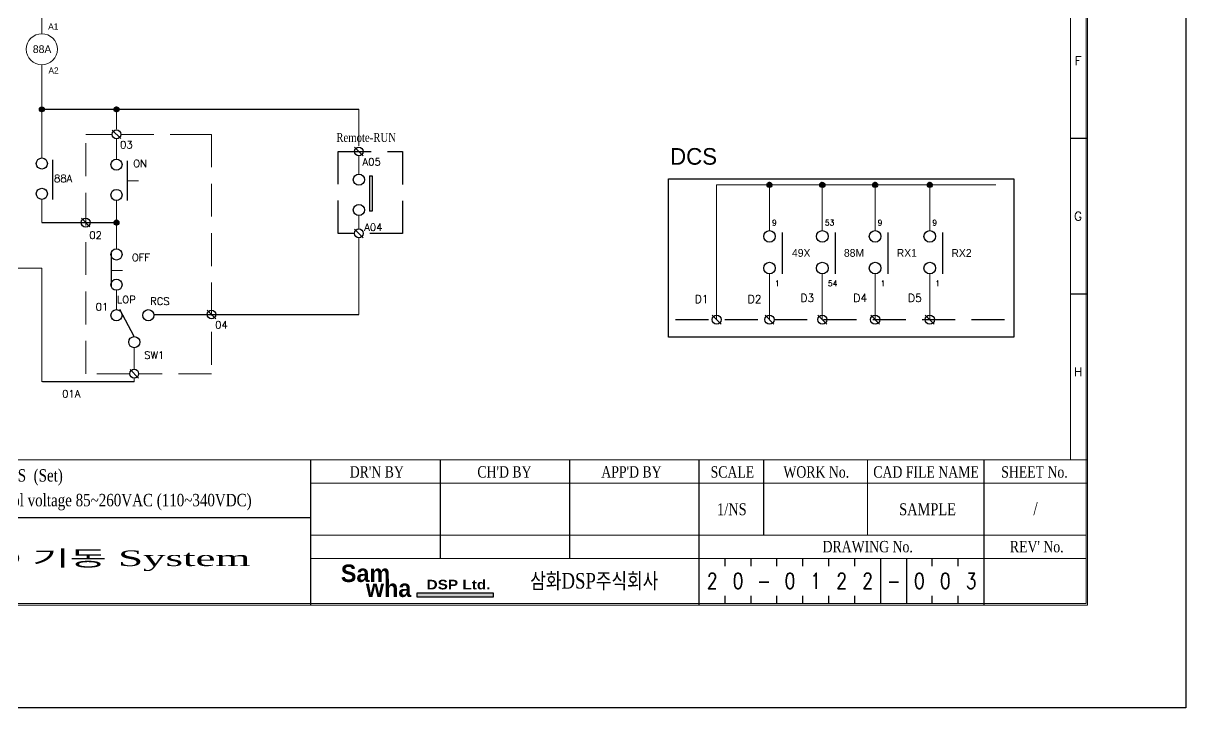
# Model space of a CAD drawing. Header units: millimetres. Extents: x 54 to 1685, y 68 to 1015.
# Drawn here: x 238.3 to 462.8, y 67.9 to 199.9 of the extents above; entities that cross this region are included whole.
import ezdxf
from ezdxf.enums import TextEntityAlignment as Align

# ---------------------------------------------------------------- set-up
doc = ezdxf.new("R2010")
doc.units = ezdxf.units.MM
doc.linetypes.add('DASHED2', pattern=[9.525, 6.35, -3.175])
for name, color, linetype in [('20', 2, 'Continuous'), ('30', 3, 'Continuous'), ('40', 7, 'Continuous'), ('70', 7, 'Continuous')]:
    doc.layers.add(name, color=color, linetype=linetype)
doc.styles.add('ROMANS', font='romans')
doc.styles.add('SD', font='ROMAND.shx', dxfattribs={"width": 0.8})
doc.styles.add('SIMPLEX', font='SIMPLEX.shx', dxfattribs={"bigfont": 'HBRDS.shx'})
doc.styles.add('SS', font='batang.ttc', dxfattribs={"width": 0.8})
doc.styles.get("Standard").update_dxf_attribs({"font": 'BareunDotumPro1.ttf'})
doc.styles.add('STYLE2', font='romant.shx')

msp = doc.modelspace()

# ---------------------------------------------------------------- hatches: boundary and pattern name
msp.add_hatch(color=5).paths.add_polyline_path([(314.36, 89.212), (314.36, 90.045), (328.991, 90.045), (328.991, 89.212)])
at = {"layer": '70'}
h = msp.add_hatch(dxfattribs=at)
h.set_pattern_fill('ANSI33', color=256, style=0)
h.set_pattern_definition([(45, (1188.17736, -103.71577), (-0.176776695, 0.176776695), []), (45, (1188.35414, -103.71577), (-0.176776695, 0.176776695), [0.125, -0.0625])])
h.paths.add_polyline_path([(382.37, 169.248, 0.4142136), (381.87, 168.748, 0.4142136), (382.37, 168.248)])
h.paths.add_polyline_path([(382.37, 169.248), (382.37, 168.748), (382.87, 168.748, 0.4142136)])
h.paths.add_polyline_path([(382.87, 168.748), (382.37, 168.748), (382.37, 168.248, 0.4142136)])
h = msp.add_hatch(dxfattribs=at)
h.set_pattern_fill('ANSI33', color=256, style=0)
h.set_pattern_definition([(45, (1198.3777, -103.71577), (-0.176776695, 0.176776695), []), (45, (1198.55448, -103.71577), (-0.176776695, 0.176776695), [0.125, -0.0625])])
h.paths.add_polyline_path([(392.57, 169.248, 0.4142136), (392.07, 168.748, 0.4142136), (392.57, 168.248)])
h.paths.add_polyline_path([(392.57, 169.248), (392.57, 168.748), (393.07, 168.748, 0.4142136)])
h.paths.add_polyline_path([(393.07, 168.748), (392.57, 168.748), (392.57, 168.248, 0.4142136)])
h = msp.add_hatch(dxfattribs=at)
h.set_pattern_fill('ANSI33', color=256, style=0)
h.set_pattern_definition([(45, (1208.57805, -103.71577), (-0.176776695, 0.176776695), []), (45, (1208.75483, -103.71577), (-0.176776695, 0.176776695), [0.125, -0.0625])])
h.paths.add_polyline_path([(402.77, 169.248, 0.4142136), (402.27, 168.748, 0.4142136), (402.77, 168.248)])
h.paths.add_polyline_path([(402.77, 169.248), (402.77, 168.748), (403.27, 168.748, 0.4142136)])
h.paths.add_polyline_path([(403.27, 168.748), (402.77, 168.748), (402.77, 168.248, 0.4142136)])
h = msp.add_hatch(dxfattribs=at)
h.set_pattern_fill('ANSI33', color=256, style=0)
h.set_pattern_definition([(45, (1219.13102, -103.71577), (-0.176776695, 0.176776695), []), (45, (1219.3078, -103.71577), (-0.176776695, 0.176776695), [0.125, -0.0625])])
h.paths.add_polyline_path([(413.323, 169.248, 0.4142136), (412.823, 168.748, 0.4142136), (413.323, 168.248)])
h.paths.add_polyline_path([(413.323, 169.248), (413.323, 168.748), (413.823, 168.748, 0.4142136)])
h.paths.add_polyline_path([(413.823, 168.748), (413.323, 168.748), (413.323, 168.248, 0.4142136)])

# ---------------------------------------------------------------- linework, layer by layer
at = {"color": 0, "lineweight": 15}
for p, q in [((241.86, 204.407), (241.86, 197.908)), ((426.071, 168.748), (372.164, 168.748))]:
    msp.add_line(p, q, dxfattribs=at)
for p, q in [((241.86, 183.325), (303.078, 183.325)), ((305.114, 170.458), (305.637, 170.458)), ((305.637, 163.674), (305.114, 163.674)), ((241.86, 161.464), (256.265, 161.464)), ((263.479, 143.726), (277.678, 143.726)), ((277.678, 143.726), (303.078, 143.726)), ((259.7, 130.733), (241.969, 130.733))]:
    msp.add_line(p, q)
at = {"color": 0}
for p, q in [((257.084, 177.658), (255.445, 179.317)), ((303.897, 174.354), (302.259, 176.012)), ((243.896, 173.577), (243.896, 165.943)), ((258.301, 173.363), (258.301, 165.729)), ((305.114, 170.458), (305.114, 163.674)), ((305.637, 170.458), (305.637, 163.674)), ((251.144, 160.635), (249.506, 162.294)), ((303.897, 158.557), (302.259, 160.215)), ((384.821, 159.554), (384.821, 151.558)), ((395.022, 159.554), (395.022, 151.558)), ((405.222, 159.554), (405.222, 151.558)), ((415.775, 159.554), (415.775, 151.558)), ((255.239, 155.614), (255.239, 149.183)), ((275.439, 142.897), (273.8, 144.556)), ((373.022, 141.87), (371.306, 143.608)), ((383.222, 141.87), (381.506, 143.608)), ((393.423, 141.87), (391.707, 143.608)), ((403.623, 141.87), (401.907, 143.608)), ((414.176, 141.87), (412.46, 143.608)), ((260.519, 131.482), (258.881, 133.141))]:
    msp.add_line(p, q, dxfattribs=at)
at = {"color": 3, "linetype": 'DASHED2'}
for p, q in [((299.078, 159.386), (299.078, 175.183)), ((299.078, 175.183), (311.521, 175.183)), ((311.521, 175.183), (311.521, 159.386)), ((299.078, 159.386), (299.078, 160.977)), ((302.228, 159.386), (299.078, 159.386)), ((311.521, 159.386), (303.929, 159.386))]:
    msp.add_line(p, q, dxfattribs=at)
at = {"color": 7}
msp.add_line((259.7, 139.475), (256.93, 144.718), dxfattribs=at)
at = {"linetype": 'DASHED2'}
msp.add_line((364.241, 142.739), (428.398, 142.739), dxfattribs=at)
at = {"color": 5}
for p, q in [((314.36, 90.045), (328.991, 90.045)), ((314.36, 89.212), (314.36, 90.045)), ((328.991, 90.045), (328.991, 89.212)), ((328.991, 89.212), (314.36, 89.212))]:
    msp.add_line(p, q, dxfattribs=at)
at = {"color": 1}
for points in [[(53.531, 1015.074), (462.75, 1015.074), (462.75, 67.871), (53.531, 67.871)], [(362.872, 169.934), (429.551, 169.934), (429.551, 139.363), (362.872, 139.363)]]:
    msp.add_lwpolyline(points, close=True, dxfattribs=at)
at = {"color": 0}
for centre, radius in [((256.264, 178.488), 0.851), ((303.078, 175.183), 0.851), ((241.86, 172.861), 1.074), ((256.265, 172.647), 1.074), ((303.078, 169.742), 1.074), ((241.86, 167.017), 1.074), ((256.265, 166.803), 1.074), ((303.078, 163.897), 1.074), ((250.325, 161.464), 0.851), ((303.078, 159.386), 0.851), ((382.37, 158.804), 1.125), ((392.57, 158.804), 1.125), ((402.77, 158.804), 1.125), ((413.323, 158.804), 1.125), ((256.272, 155.32), 1.074), ((382.37, 152.683), 1.125), ((392.57, 152.683), 1.125), ((402.77, 152.683), 1.125), ((413.323, 152.683), 1.125), ((256.272, 149.476), 1.074), ((256.265, 143.598), 1.074), ((262.413, 143.598), 1.074), ((274.619, 143.726), 0.851), ((372.164, 142.739), 0.891), ((382.364, 142.739), 0.891), ((392.565, 142.739), 0.891), ((402.765, 142.739), 0.891), ((413.318, 142.739), 0.891), ((259.7, 138.401), 1.074), ((259.7, 132.312), 0.851)]:
    msp.add_circle(centre, radius, dxfattribs=at)
at = {"layer": '20', "color": 0, "lineweight": 13}
msp.add_lwpolyline([(67.108, 115.689), (67.108, 354.389), (440.508, 354.389), (440.508, 115.689)], dxfattribs=at)
at = {"layer": '30', "color": 0}
for p, q in [((443.808, 177.689), (440.508, 177.689)), ((443.808, 147.689), (440.508, 147.689))]:
    msp.add_line(p, q, dxfattribs=at)
at = {"layer": '40', "color": 0}
for p, q in [((293.808, 87.689), (293.808, 115.689)), ((318.808, 96.689), (318.808, 115.689)), ((343.808, 96.689), (343.808, 115.689)), ((368.808, 87.689), (368.808, 115.689)), ((381.308, 101.189), (381.308, 115.689)), ((423.808, 101.189), (423.808, 115.689)), ((293.808, 104.489), (203.808, 104.489)), ((423.808, 87.689), (423.808, 101.189)), ((373.808, 95.189), (373.808, 96.689)), ((378.808, 95.189), (378.808, 96.689)), ((383.808, 95.189), (383.808, 96.689)), ((388.808, 95.189), (388.808, 96.689)), ((393.808, 95.189), (393.808, 96.689)), ((398.823, 95.189), (398.823, 96.689)), ((403.876, 87.989), (403.876, 96.689)), ((408.876, 87.989), (408.876, 96.689)), ((413.808, 95.189), (413.808, 96.689)), ((418.808, 95.189), (418.808, 96.689)), ((373.808, 87.989), (373.808, 89.489)), ((378.808, 87.989), (378.808, 89.489)), ((383.808, 87.989), (383.808, 89.489)), ((388.808, 87.989), (388.808, 89.489)), ((393.808, 87.989), (393.808, 89.489)), ((398.823, 87.989), (398.823, 89.489)), ((413.808, 87.989), (413.808, 89.489)), ((418.808, 87.989), (418.808, 89.489))]:
    msp.add_line(p, q, dxfattribs=at)
at = {"layer": '40', "color": 0, "lineweight": 13}
for p, q in [((401.308, 101.189), (401.308, 115.689)), ((443.808, 111.189), (293.808, 111.189)), ((443.608, 101.189), (293.808, 101.189)), ((443.608, 96.689), (293.808, 96.689))]:
    msp.add_line(p, q, dxfattribs=at)
at = {"layer": '70', "lineweight": 15}
for p, q in [((241.86, 183.325), (241.859, 191.908)), ((241.86, 173.935), (241.859, 183.325)), ((256.264, 179.51), (256.264, 183.325)), ((303.078, 183.325), (303.078, 176.257)), ((256.265, 173.67), (256.264, 177.637)), ((241.86, 174.734), (241.86, 174.785)), ((241.86, 173.883), (241.86, 173.935)), ((256.265, 173.67), (256.265, 173.721)), ((303.078, 174.333), (303.078, 170.816)), ((260.511, 169.546), (258.301, 169.546)), ((372.164, 168.748), (372.164, 142.739)), ((382.37, 168.748), (382.37, 159.929)), ((392.57, 168.748), (392.57, 159.929)), ((402.77, 168.748), (402.77, 159.929)), ((413.323, 168.748), (413.323, 159.929)), ((241.86, 161.464), (241.86, 165.943)), ((256.265, 165.729), (256.265, 156.395)), ((303.078, 160.237), (303.078, 162.823)), ((303.078, 158.536), (303.078, 143.726)), ((229.59, 152.654), (241.86, 152.654)), ((241.861, 130.733), (241.86, 152.654)), ((257.449, 152.219), (255.239, 152.219)), ((382.364, 151.558), (382.364, 142.739)), ((392.565, 151.558), (392.565, 142.739)), ((402.765, 151.558), (402.765, 142.739)), ((413.318, 151.558), (413.318, 142.739)), ((256.265, 148.402), (256.265, 144.672)), ((259.7, 137.327), (259.7, 133.162)), ((259.7, 131.461), (259.7, 130.733))]:
    msp.add_line(p, q, dxfattribs=at)
at = {"layer": '70'}
for p, q in [((241.387, 183.254), (241.859, 183.726)), ((241.393, 183.429), (241.41, 183.445)), ((241.426, 183.124), (241.452, 183.15)), ((241.452, 183.488), (241.537, 183.572)), ((241.492, 183.021), (241.859, 183.388)), ((241.494, 183.192), (241.579, 183.277)), ((241.579, 183.614), (241.663, 183.699)), ((241.579, 182.939), (241.621, 182.981)), ((241.621, 183.319), (241.705, 183.403)), ((241.663, 183.024), (241.748, 183.108)), ((241.688, 182.88), (241.859, 183.051)), ((241.705, 183.741), (241.755, 183.791)), ((241.748, 183.445), (241.832, 183.53)), ((241.79, 183.15), (241.859, 183.22)), ((241.832, 182.855), (241.859, 182.882)), ((241.859, 183.726), (241.93, 183.797)), ((241.859, 183.388), (242.164, 183.693)), ((241.859, 183.051), (242.133, 183.325)), ((241.859, 183.22), (241.874, 183.235)), ((241.859, 182.882), (241.916, 182.939)), ((241.874, 183.572), (241.958, 183.656)), ((241.916, 183.277), (241.965, 183.325)), ((241.958, 182.981), (242.043, 183.066)), ((241.965, 183.325), (242.001, 183.361)), ((242.001, 183.699), (242.06, 183.758)), ((242.022, 182.876), (242.308, 183.162)), ((242.043, 183.403), (242.127, 183.488)), ((242.085, 183.108), (242.169, 183.192)), ((242.133, 183.325), (242.305, 183.496)), ((242.169, 183.53), (242.245, 183.606)), ((242.212, 183.235), (242.296, 183.319)), ((255.792, 183.254), (256.264, 183.726)), ((255.798, 183.429), (255.815, 183.445)), ((255.831, 183.124), (255.857, 183.15)), ((255.857, 183.488), (255.942, 183.572)), ((255.897, 183.021), (256.264, 183.388)), ((255.899, 183.192), (255.984, 183.277)), ((255.984, 183.614), (256.068, 183.699)), ((255.984, 182.939), (256.026, 182.981)), ((256.026, 183.319), (256.11, 183.403)), ((256.068, 183.024), (256.153, 183.108)), ((256.093, 182.88), (256.264, 183.051)), ((256.11, 183.741), (256.161, 183.791)), ((256.153, 183.445), (256.237, 183.53)), ((256.195, 183.15), (256.264, 183.22)), ((256.237, 182.855), (256.264, 182.882)), ((256.264, 183.726), (256.335, 183.797)), ((256.264, 183.388), (256.569, 183.693)), ((256.264, 183.051), (256.538, 183.325)), ((256.264, 183.22), (256.279, 183.235)), ((256.264, 182.882), (256.321, 182.939)), ((256.279, 183.572), (256.364, 183.656)), ((256.321, 183.277), (256.37, 183.325)), ((256.364, 182.981), (256.448, 183.066)), ((256.37, 183.325), (256.406, 183.361)), ((256.406, 183.699), (256.465, 183.758)), ((256.427, 182.876), (256.713, 183.162)), ((256.448, 183.403), (256.532, 183.488)), ((256.49, 183.108), (256.575, 183.192)), ((256.538, 183.325), (256.71, 183.496)), ((256.575, 183.53), (256.65, 183.606)), ((256.617, 183.235), (256.701, 183.319)), ((255.792, 161.393), (256.265, 161.865)), ((255.857, 161.627), (255.942, 161.711)), ((255.984, 161.754), (256.068, 161.838)), ((256.111, 161.88), (256.161, 161.93)), ((256.153, 161.585), (256.237, 161.669)), ((256.265, 161.865), (256.336, 161.936)), ((256.265, 161.528), (256.569, 161.832)), ((256.279, 161.711), (256.364, 161.796)), ((256.406, 161.838), (256.465, 161.897)), ((256.539, 161.464), (256.71, 161.636)), ((256.575, 161.669), (256.651, 161.745)), ((255.799, 161.568), (255.815, 161.585)), ((255.831, 161.264), (255.857, 161.289)), ((255.897, 161.16), (256.265, 161.528)), ((255.9, 161.332), (255.984, 161.416)), ((255.984, 161.078), (256.026, 161.121)), ((256.026, 161.458), (256.111, 161.543)), ((256.068, 161.163), (256.153, 161.247)), ((256.093, 161.019), (256.265, 161.19)), ((256.195, 161.289), (256.265, 161.359)), ((256.237, 160.994), (256.265, 161.022)), ((256.265, 161.19), (256.539, 161.464)), ((256.265, 161.359), (256.279, 161.374)), ((256.265, 161.022), (256.321, 161.078)), ((256.321, 161.416), (256.37, 161.464)), ((256.364, 161.121), (256.448, 161.205)), ((256.37, 161.464), (256.406, 161.5)), ((256.427, 161.016), (256.713, 161.301)), ((256.448, 161.543), (256.532, 161.627)), ((256.49, 161.247), (256.575, 161.332)), ((256.617, 161.374), (256.701, 161.458))]:
    msp.add_line(p, q, dxfattribs=at)
at = {"layer": '70', "color": 1, "linetype": 'DASHED2', "lineweight": 15}
for p, q in [((250.325, 178.488), (255.414, 178.488)), ((250.325, 132.312), (250.325, 178.488)), ((257.115, 178.488), (270.852, 178.488)), ((270.852, 178.488), (274.619, 178.488)), ((274.619, 178.488), (274.619, 132.312)), ((258.849, 132.312), (250.325, 132.312)), ((274.619, 132.312), (260.551, 132.312))]:
    msp.add_line(p, q, dxfattribs=at)
at = {"layer": '70', "color": 0, "lineweight": 13}
msp.add_line((63.808, 115.689), (443.808, 115.689), dxfattribs=at)
for points in [[(443.808, 87.689), (63.808, 87.689), (63.808, 357.689), (443.808, 357.689)], [(443.508, 87.989), (64.108, 87.989), (64.108, 357.389), (443.508, 357.389)]]:
    msp.add_lwpolyline(points, close=True, dxfattribs=at)
at = {"layer": '70', "lineweight": 15}
msp.add_circle((241.86, 194.908), 3, dxfattribs=at)
at = {"layer": '70'}
for centre, radius in [((241.859, 183.325), 0.477), ((256.264, 183.325), 0.477), ((382.37, 168.748), 0.5), ((392.57, 168.748), 0.5), ((402.77, 168.748), 0.5), ((413.323, 168.748), 0.5), ((256.265, 161.464), 0.477)]:
    msp.add_circle(centre, radius, dxfattribs=at)
at = {"layer": '70', "color": 0}
msp.add_solid([(429.81, 114.651), (429.87, 114.651), (429.84, 114.471)], dxfattribs=at)

# ---------------------------------------------------------------- texts
at = {"color": 0, "linetype": 'Continuous'}
for s, height, p in [('A1', 1.2, (244.065, 199.309)), ('88A', 1.5, (241.905, 194.926)), ('A2', 1.2, (244.113, 190.816)), ('49X', 1.5, (388.492, 155.615)), ('88M', 1.5, (398.692, 155.615)), ('RX1', 1.5, (408.893, 155.615)), ('RX2', 1.5, (419.446, 155.615))]:
    msp.add_text(s, height=height, dxfattribs=at).set_placement(p, align=Align.MIDDLE)
at = {"color": 3, "style": 'SS', "width": 0.8}
msp.add_text('Remote-RUN', height=1.7168, dxfattribs=at).set_placement((298.717, 177.031))
at = {"color": 3, "style": 'STYLE2'}
for s, p in [('03', (256.96, 175.787)), ('A05', (303.774, 172.482)), ('02', (251.02, 158.315)), ('A04', (304.113, 159.845)), ('01', (252.245, 144.486)), ('04', (275.315, 141.025)), ('01A', (245.768, 127.733))]:
    msp.add_text(s, height=1.4192, dxfattribs=at).set_placement(p)
at = {"color": 0, "style": 'STYLE2'}
for s, height, p in [('ON', 1.4192, (259.479, 172.164)), ('88A', 1.4192, (244.21, 169.271)), ('9', 1.068, (382.863, 160.902)), ('53', 1.0677, (393.063, 160.902)), ('9', 1.068, (403.263, 160.902)), ('9', 1.068, (413.816, 160.902)), ('OFF ', 1.4192, (259.221, 154.023)), ('1', 1.068, (383.444, 149.199)), ('54', 1.0677, (393.645, 149.199)), ('1', 1.068, (403.845, 149.199)), ('1', 1.068, (414.398, 149.199)), ('LOP', 1.4192, (256.34, 145.892)), ('RCS', 1.4192, (262.768, 145.6)), ('D1', 1.5253, (367.941, 145.947)), ('D2', 1.5253, (378.147, 145.947)), ('D3', 1.5253, (388.347, 146.166)), ('D4', 1.5253, (398.547, 146.166)), ('D5', 1.5253, (409.1, 146.166)), ('SW1', 1.4192, (261.617, 135.19))]:
    msp.add_text(s, height=height, dxfattribs=at).set_placement(p)
at = {"color": 0, "style": 'SS', "width": 0.8}
for s, height, p in [('DSP- VIP-PS  (Set) ', 2.4, (222.947, 111.497)), ('Current 0.5-20A, Control voltage 85~260VAC (110~340VDC)', 2.4, (208.913, 106.73)), ('삼화DSP주식회사', 3, (336.173, 90.86))]:
    msp.add_text(s, height=height, dxfattribs=at).set_placement(p)
at = {"color": 0, "style": 'SS', "width": 1.751788}
msp.add_text('S-D 기동 System', height=3, dxfattribs=at).set_placement((223.86, 95.208), (282.121, 95.208), align=Align.FIT)
at = {"color": 0, "style": 'SD', "width": 0.8}
for s, p in [('2', (371.308, 92.339)), ('0', (376.308, 92.339)), ('-', (381.308, 92.339)), ('0', (386.308, 92.339)), ('1', (391.308, 92.339)), ('2', (396.308, 92.339)), ('2', (401.323, 92.339)), ('-', (406.376, 92.339)), ('0', (411.308, 92.339)), ('0', (416.308, 92.339)), ('3', (421.308, 92.339))]:
    msp.add_text(s, height=3, dxfattribs=at).set_placement(p, align=Align.MIDDLE)
at = {"color": 20, "insert": (299.596, 95.499), "char_height": 3.375, "width": 12.12824, "attachment_point": 1}
msp.add_mtext('{\\fPump Demi Bold LET|b0|i0|c0|p2;Sam}', dxfattribs=at)
at = {"color": 5, "insert": (304.428, 92.611), "char_height": 3.375, "width": 12.12824, "attachment_point": 1}
msp.add_mtext('{\\fPump Demi Bold LET|b0|i0|c0|p2;wha}', dxfattribs=at)
at = {"color": 0, "insert": (316.154, 92.552), "char_height": 1.85118, "width": 32.93713, "attachment_point": 1}
msp.add_mtext('{\\fArial Black|b0|i0|c0|p34;DSP Ltd.}', dxfattribs=at)
at = {"layer": '30', "color": 0, "style": 'SIMPLEX'}
for s, p in [('F', (441.958, 192.689)), ('G', (441.958, 162.689)), ('H', (441.958, 132.689))]:
    msp.add_text(s, height=1.7, dxfattribs=at).set_placement(p, align=Align.MIDDLE)
at = {"layer": '40', "color": 0, "style": 'SS', "width": 0.8}
for s, height, p in [("CH'D BY", 2.2, (331.188, 112.273)), ("APP'D BY", 2.2, (355.712, 112.273)), ("DR'N BY", 2.2, (306.533, 112.273)), ('SCALE', 2.2, (375.202, 112.259)), ('WORK No.', 2.2, (391.398, 112.259)), ('CAD FILE NAME', 2.2, (412.6, 112.259)), ('SHEET No.', 2.2, (433.538, 112.259)), ('1/NS', 2.3, (375.101, 105.017)), ('SAMPLE', 2.3, (412.892, 105.017)), ('/', 2.5, (433.736, 105.017)), ('DRAWING No.', 2.2, (401.335, 97.853)), ("REV' No.", 2.2, (433.98, 97.853))]:
    msp.add_text(s, height=height, dxfattribs=at).set_placement(p, align=Align.CENTER)
at = {"layer": '70', "lineweight": 13, "insert": (363.171, 175.844), "char_height": 3.21308, "width": 27.7103, "attachment_point": 1, "style": 'ROMANS'}
msp.add_mtext('{\\fMoeumT R|b0|i0|c129|p18;DCS}', dxfattribs=at)

doc.saveas('drawing.dxf')
